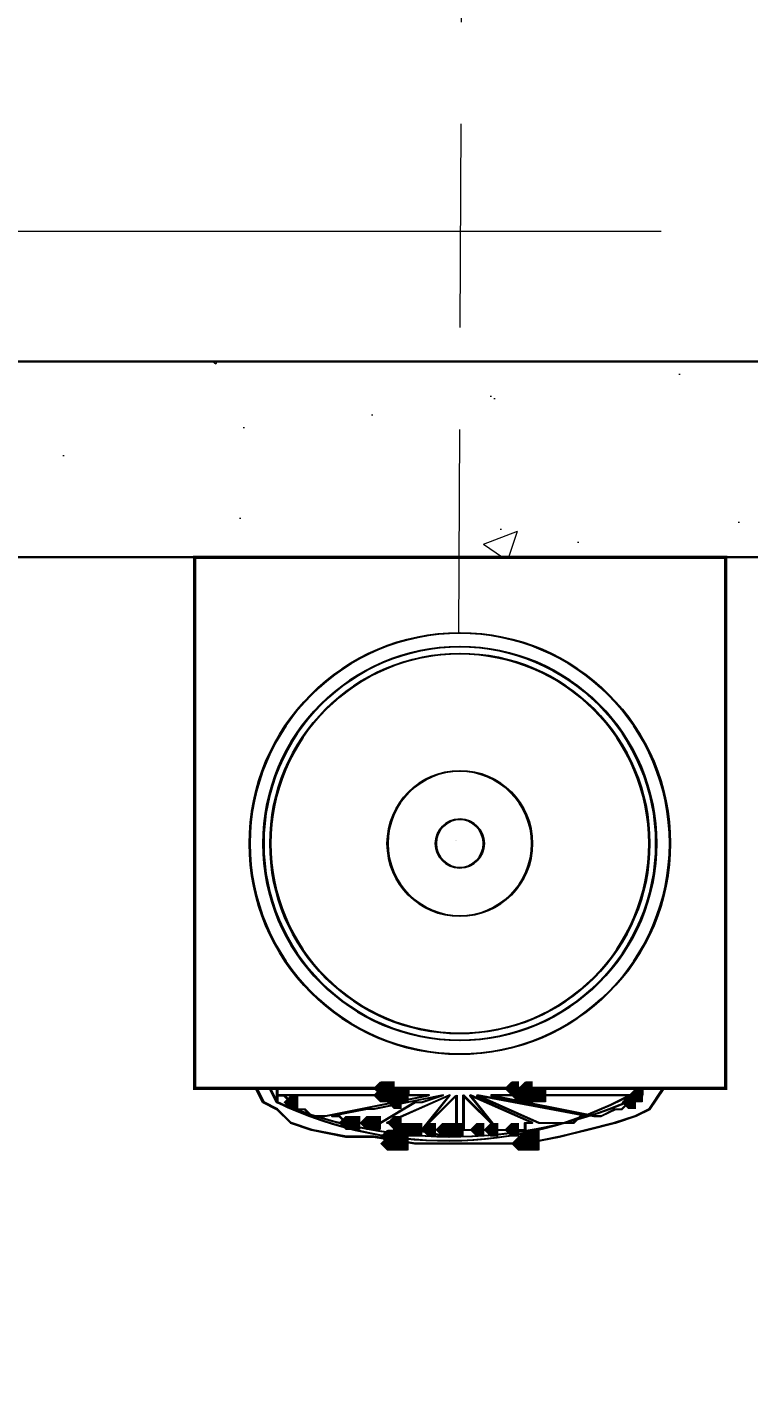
# Model space of a CAD drawing. Header units: millimetres. Extents: x -8689834 to 9420486, y -73560 to 166298.
# Drawn here: x -195507 to -195064, y 117894 to 118726 of the extents above; entities that cross this region are included whole.
import ezdxf
from ezdxf import colors
from ezdxf.entities.mleader import LeaderData, LeaderLine
from ezdxf.math import Vec2, Vec3

# ---------------------------------------------------------------- set-up
doc = ezdxf.new("R2010")
doc.units = ezdxf.units.MM
doc.header["$MEASUREMENT"] = 0
doc.linetypes.add('01_base$0$DASHED2', pattern=[0.375, 0.25, -0.125])
doc.linetypes.add('CENTER', pattern=[2, 1.25, -0.25, 0.25, -0.25])
doc.layers.get('0').update_dxf_attribs({"color": 250, "lineweight": 9})
doc.layers.add('АР_Кровля дорожки', color=245, linetype='Continuous')
doc.layers.add('ТХ_обор_бытовое', color=14, linetype='Continuous')
for name, color, linetype, lineweight in [('АР_Оси', 195, 'Continuous', 9), ('АР_Отметки', 250, 'Continuous', 15), ('АР_Перегородки газоблок', 165, 'Continuous', 30), ('АР_Перегородки газоблок_Штрих', 165, 'Continuous', 5), ('ВК_канализация', 32, 'Continuous', 15)]:
    doc.layers.add(name, color=color, linetype=linetype, lineweight=lineweight)
doc.styles.add('ISOCPEUR', font='isocpeur.ttf', dxfattribs={"width": 0.7})
pattern_1 = [(50, (0, 0), (215.17805, -18.82564), [22.5, -247.5]), (355, (0, 0), (-41.6254, 225.65764), [18, -198]), (100.45144, (17.93, -1.57), (173.55265, 206.832), [19.12206, -210.34263]), (46.1842, (0, 60), (320.1724, -49.65578), [33.75, -371.25]), (96.63564, (26.68, 55.86), (280.3986, 292.2356), [28.6831, -315.51413]), (351.18416, (0, 60), (280.3986, 292.2356), [27, -297]), (21, (30, 45), (179.07212, -120.78567), [22.5, -247.5]), (326, (30, 45), (72.9946, 217.54501), [18, -198]), (71.45144, (44.92, 34.93), (252.06671, 96.75935), [19.12206, -210.34263]), (37.5, (0, 0), (3.647957, 99.868156), [0, -195.6, 0, -201, 0, -198.75]), (7.5, (0, 0), (78.92086, 118.323514), [0, -114.6, 0, -191.1, 0, -75.75]), (327.5, (-66.9, 0), (160.14673, -6.766462), [0, -75, 0, -234, 0, -310.5]), (317.5, (-96.9, 0), (174.95585, 30.031495), [0, -97.5, 0, -155.4, 0, -220.5])]

# ---------------------------------------------------------------- blocks, each defined once
blk = doc.blocks.new('У300')
at = {"layer": 'ТХ_обор_бытовое', "transparency": 33554559}
for points in [[(-230550.51, 67413.03), (-230554.75, 67413.03), (-230554.75, 67408.8), (-230550.51, 67404.57), (-230546.28, 67408.8), (-230546.28, 67413.03)], [(-230550.46, 67413.55), (-230554.69, 67413.55), (-230554.69, 67409.31), (-230550.46, 67405.08), (-230546.23, 67409.31), (-230546.23, 67413.55)], [(-230546.28, 67417.27), (-230550.51, 67417.27), (-230550.51, 67413.03), (-230546.28, 67408.8), (-230542.05, 67413.03), (-230542.05, 67417.27)], [(-230546.23, 67417.78), (-230550.46, 67417.78), (-230550.46, 67413.55), (-230546.23, 67409.31), (-230541.99, 67413.55), (-230541.99, 67417.78)], [(-230575.91, 67353.77), (-230580.15, 67353.77), (-230580.15, 67349.53), (-230575.91, 67345.3), (-230571.68, 67349.53), (-230571.68, 67353.77)], [(-230575.91, 67353.77), (-230580.15, 67353.77), (-230580.15, 67349.53), (-230575.91, 67345.3), (-230571.68, 67349.53), (-230571.68, 67353.77)], [(-230575.91, 67353.77), (-230580.15, 67353.77), (-230580.15, 67349.53), (-230575.91, 67345.3), (-230571.68, 67349.53), (-230571.68, 67353.77)], [(-230575.91, 67353.77), (-230580.15, 67353.77), (-230580.15, 67349.53), (-230575.91, 67345.3), (-230571.68, 67349.53), (-230571.68, 67353.77)], [(-230575.91, 67353.77), (-230580.15, 67353.77), (-230580.15, 67349.53), (-230575.91, 67345.3), (-230571.68, 67349.53), (-230571.68, 67353.77)], [(-230575.91, 67353.77), (-230580.15, 67353.77), (-230580.15, 67349.53), (-230575.91, 67345.3), (-230571.68, 67349.53), (-230571.68, 67353.77)], [(-230575.86, 67354.28), (-230580.09, 67354.28), (-230580.09, 67350.04), (-230575.86, 67345.81), (-230571.63, 67350.04), (-230571.63, 67354.28)], [(-230575.86, 67354.28), (-230580.09, 67354.28), (-230580.09, 67350.04), (-230575.86, 67345.81), (-230571.63, 67350.04), (-230571.63, 67354.28)], [(-230575.86, 67354.28), (-230580.09, 67354.28), (-230580.09, 67350.04), (-230575.86, 67345.81), (-230571.63, 67350.04), (-230571.63, 67354.28)], [(-230575.86, 67354.28), (-230580.09, 67354.28), (-230580.09, 67350.04), (-230575.86, 67345.81), (-230571.63, 67350.04), (-230571.63, 67354.28)], [(-230575.86, 67354.28), (-230580.09, 67354.28), (-230580.09, 67350.04), (-230575.86, 67345.81), (-230571.63, 67350.04), (-230571.63, 67354.28)], [(-230575.86, 67354.28), (-230580.09, 67354.28), (-230580.09, 67350.04), (-230575.86, 67345.81), (-230571.63, 67350.04), (-230571.63, 67354.28)], [(-230571.68, 67353.77), (-230575.91, 67353.77), (-230575.91, 67349.53), (-230571.68, 67345.3), (-230567.45, 67349.53), (-230567.45, 67353.77)], [(-230571.68, 67353.77), (-230575.91, 67353.77), (-230575.91, 67349.53), (-230571.68, 67345.3), (-230567.45, 67349.53), (-230567.45, 67353.77)], [(-230571.68, 67353.77), (-230575.91, 67353.77), (-230575.91, 67349.53), (-230571.68, 67345.3), (-230567.45, 67349.53), (-230567.45, 67353.77)], [(-230571.68, 67353.77), (-230575.91, 67353.77), (-230575.91, 67349.53), (-230571.68, 67345.3), (-230567.45, 67349.53), (-230567.45, 67353.77)], [(-230571.68, 67353.77), (-230575.91, 67353.77), (-230575.91, 67349.53), (-230571.68, 67345.3), (-230567.45, 67349.53), (-230567.45, 67353.77)], [(-230571.63, 67354.28), (-230575.86, 67354.28), (-230575.86, 67350.04), (-230571.63, 67345.81), (-230567.39, 67350.04), (-230567.39, 67354.28)], [(-230571.63, 67354.28), (-230575.86, 67354.28), (-230575.86, 67350.04), (-230571.63, 67345.81), (-230567.39, 67350.04), (-230567.39, 67354.28)], [(-230571.63, 67354.28), (-230575.86, 67354.28), (-230575.86, 67350.04), (-230571.63, 67345.81), (-230567.39, 67350.04), (-230567.39, 67354.28)], [(-230571.63, 67354.28), (-230575.86, 67354.28), (-230575.86, 67350.04), (-230571.63, 67345.81), (-230567.39, 67350.04), (-230567.39, 67354.28)], [(-230571.63, 67354.28), (-230575.86, 67354.28), (-230575.86, 67350.04), (-230571.63, 67345.81), (-230567.39, 67350.04), (-230567.39, 67354.28)], [(-230546.28, 67358), (-230550.51, 67358), (-230550.51, 67353.77), (-230546.28, 67349.53), (-230542.05, 67353.77), (-230542.05, 67358)], [(-230546.28, 67358), (-230550.51, 67358), (-230550.51, 67353.77), (-230546.28, 67349.53), (-230542.05, 67353.77), (-230542.05, 67358)], [(-230546.28, 67353.77), (-230550.51, 67353.77), (-230550.51, 67349.53), (-230546.28, 67345.3), (-230542.05, 67349.53), (-230542.05, 67353.77)], [(-230546.28, 67353.77), (-230550.51, 67353.77), (-230550.51, 67349.53), (-230546.28, 67345.3), (-230542.05, 67349.53), (-230542.05, 67353.77)], [(-230546.28, 67353.77), (-230550.51, 67353.77), (-230550.51, 67349.53), (-230546.28, 67345.3), (-230542.05, 67349.53), (-230542.05, 67353.77)], [(-230546.23, 67358.51), (-230550.46, 67358.51), (-230550.46, 67354.28), (-230546.23, 67350.04), (-230541.99, 67354.28), (-230541.99, 67358.51)], [(-230546.23, 67358.51), (-230550.46, 67358.51), (-230550.46, 67354.28), (-230546.23, 67350.04), (-230541.99, 67354.28), (-230541.99, 67358.51)], [(-230546.23, 67354.28), (-230550.46, 67354.28), (-230550.46, 67350.04), (-230546.23, 67345.81), (-230541.99, 67350.04), (-230541.99, 67354.28)], [(-230546.23, 67354.28), (-230550.46, 67354.28), (-230550.46, 67350.04), (-230546.23, 67345.81), (-230541.99, 67350.04), (-230541.99, 67354.28)], [(-230546.23, 67354.28), (-230550.46, 67354.28), (-230550.46, 67350.04), (-230546.23, 67345.81), (-230541.99, 67350.04), (-230541.99, 67354.28)], [(-230575.91, 67349.53), (-230580.15, 67349.53), (-230580.15, 67345.3), (-230575.91, 67341.07), (-230571.68, 67345.3), (-230571.68, 67349.53)], [(-230575.91, 67349.53), (-230580.15, 67349.53), (-230580.15, 67345.3), (-230575.91, 67341.07), (-230571.68, 67345.3), (-230571.68, 67349.53)], [(-230575.91, 67349.53), (-230580.15, 67349.53), (-230580.15, 67345.3), (-230575.91, 67341.07), (-230571.68, 67345.3), (-230571.68, 67349.53)], [(-230575.91, 67349.53), (-230580.15, 67349.53), (-230580.15, 67345.3), (-230575.91, 67341.07), (-230571.68, 67345.3), (-230571.68, 67349.53)], [(-230575.91, 67349.53), (-230580.15, 67349.53), (-230580.15, 67345.3), (-230575.91, 67341.07), (-230571.68, 67345.3), (-230571.68, 67349.53)], [(-230575.91, 67349.53), (-230580.15, 67349.53), (-230580.15, 67345.3), (-230575.91, 67341.07), (-230571.68, 67345.3), (-230571.68, 67349.53)], [(-230575.91, 67349.53), (-230580.15, 67349.53), (-230580.15, 67345.3), (-230575.91, 67341.07), (-230571.68, 67345.3), (-230571.68, 67349.53)], [(-230575.91, 67349.53), (-230580.15, 67349.53), (-230580.15, 67345.3), (-230575.91, 67341.07), (-230571.68, 67345.3), (-230571.68, 67349.53)], [(-230575.91, 67349.53), (-230580.15, 67349.53), (-230580.15, 67345.3), (-230575.91, 67341.07), (-230571.68, 67345.3), (-230571.68, 67349.53)], [(-230575.91, 67349.53), (-230580.15, 67349.53), (-230580.15, 67345.3), (-230575.91, 67341.07), (-230571.68, 67345.3), (-230571.68, 67349.53)], [(-230575.91, 67349.53), (-230580.15, 67349.53), (-230580.15, 67345.3), (-230575.91, 67341.07), (-230571.68, 67345.3), (-230571.68, 67349.53)], [(-230575.91, 67349.53), (-230580.15, 67349.53), (-230580.15, 67345.3), (-230575.91, 67341.07), (-230571.68, 67345.3), (-230571.68, 67349.53)], [(-230575.91, 67349.53), (-230580.15, 67349.53), (-230580.15, 67345.3), (-230575.91, 67341.07), (-230571.68, 67345.3), (-230571.68, 67349.53)], [(-230575.91, 67345.3), (-230580.15, 67345.3), (-230580.15, 67341.07), (-230575.91, 67336.83), (-230571.68, 67341.07), (-230571.68, 67345.3)], [(-230575.86, 67350.04), (-230580.09, 67350.04), (-230580.09, 67345.81), (-230575.86, 67341.58), (-230571.63, 67345.81), (-230571.63, 67350.04)], [(-230575.86, 67350.04), (-230580.09, 67350.04), (-230580.09, 67345.81), (-230575.86, 67341.58), (-230571.63, 67345.81), (-230571.63, 67350.04)], [(-230575.86, 67350.04), (-230580.09, 67350.04), (-230580.09, 67345.81), (-230575.86, 67341.58), (-230571.63, 67345.81), (-230571.63, 67350.04)], [(-230575.86, 67350.04), (-230580.09, 67350.04), (-230580.09, 67345.81), (-230575.86, 67341.58), (-230571.63, 67345.81), (-230571.63, 67350.04)], [(-230575.86, 67350.04), (-230580.09, 67350.04), (-230580.09, 67345.81), (-230575.86, 67341.58), (-230571.63, 67345.81), (-230571.63, 67350.04)], [(-230575.86, 67350.04), (-230580.09, 67350.04), (-230580.09, 67345.81), (-230575.86, 67341.58), (-230571.63, 67345.81), (-230571.63, 67350.04)], [(-230575.86, 67350.04), (-230580.09, 67350.04), (-230580.09, 67345.81), (-230575.86, 67341.58), (-230571.63, 67345.81), (-230571.63, 67350.04)], [(-230575.86, 67350.04), (-230580.09, 67350.04), (-230580.09, 67345.81), (-230575.86, 67341.58), (-230571.63, 67345.81), (-230571.63, 67350.04)], [(-230575.86, 67350.04), (-230580.09, 67350.04), (-230580.09, 67345.81), (-230575.86, 67341.58), (-230571.63, 67345.81), (-230571.63, 67350.04)], [(-230575.86, 67350.04), (-230580.09, 67350.04), (-230580.09, 67345.81), (-230575.86, 67341.58), (-230571.63, 67345.81), (-230571.63, 67350.04)], [(-230575.86, 67350.04), (-230580.09, 67350.04), (-230580.09, 67345.81), (-230575.86, 67341.58), (-230571.63, 67345.81), (-230571.63, 67350.04)], [(-230575.86, 67350.04), (-230580.09, 67350.04), (-230580.09, 67345.81), (-230575.86, 67341.58), (-230571.63, 67345.81), (-230571.63, 67350.04)], [(-230575.86, 67350.04), (-230580.09, 67350.04), (-230580.09, 67345.81), (-230575.86, 67341.58), (-230571.63, 67345.81), (-230571.63, 67350.04)], [(-230575.86, 67345.81), (-230580.09, 67345.81), (-230580.09, 67341.58), (-230575.86, 67337.34), (-230571.63, 67341.58), (-230571.63, 67345.81)], [(-230571.68, 67349.53), (-230575.91, 67349.53), (-230575.91, 67345.3), (-230571.68, 67341.07), (-230567.45, 67345.3), (-230567.45, 67349.53)], [(-230571.68, 67349.53), (-230575.91, 67349.53), (-230575.91, 67345.3), (-230571.68, 67341.07), (-230567.45, 67345.3), (-230567.45, 67349.53)], [(-230571.68, 67349.53), (-230575.91, 67349.53), (-230575.91, 67345.3), (-230571.68, 67341.07), (-230567.45, 67345.3), (-230567.45, 67349.53)], [(-230571.68, 67349.53), (-230575.91, 67349.53), (-230575.91, 67345.3), (-230571.68, 67341.07), (-230567.45, 67345.3), (-230567.45, 67349.53)], [(-230571.68, 67349.53), (-230575.91, 67349.53), (-230575.91, 67345.3), (-230571.68, 67341.07), (-230567.45, 67345.3), (-230567.45, 67349.53)], [(-230571.68, 67349.53), (-230575.91, 67349.53), (-230575.91, 67345.3), (-230571.68, 67341.07), (-230567.45, 67345.3), (-230567.45, 67349.53)], [(-230571.68, 67349.53), (-230575.91, 67349.53), (-230575.91, 67345.3), (-230571.68, 67341.07), (-230567.45, 67345.3), (-230567.45, 67349.53)], [(-230571.68, 67349.53), (-230575.91, 67349.53), (-230575.91, 67345.3), (-230571.68, 67341.07), (-230567.45, 67345.3), (-230567.45, 67349.53)], [(-230571.63, 67350.04), (-230575.86, 67350.04), (-230575.86, 67345.81), (-230571.63, 67341.58), (-230567.39, 67345.81), (-230567.39, 67350.04)], [(-230571.63, 67350.04), (-230575.86, 67350.04), (-230575.86, 67345.81), (-230571.63, 67341.58), (-230567.39, 67345.81), (-230567.39, 67350.04)], [(-230571.63, 67350.04), (-230575.86, 67350.04), (-230575.86, 67345.81), (-230571.63, 67341.58), (-230567.39, 67345.81), (-230567.39, 67350.04)], [(-230571.63, 67350.04), (-230575.86, 67350.04), (-230575.86, 67345.81), (-230571.63, 67341.58), (-230567.39, 67345.81), (-230567.39, 67350.04)], [(-230571.63, 67350.04), (-230575.86, 67350.04), (-230575.86, 67345.81), (-230571.63, 67341.58), (-230567.39, 67345.81), (-230567.39, 67350.04)], [(-230571.63, 67350.04), (-230575.86, 67350.04), (-230575.86, 67345.81), (-230571.63, 67341.58), (-230567.39, 67345.81), (-230567.39, 67350.04)], [(-230571.63, 67350.04), (-230575.86, 67350.04), (-230575.86, 67345.81), (-230571.63, 67341.58), (-230567.39, 67345.81), (-230567.39, 67350.04)], [(-230571.63, 67350.04), (-230575.86, 67350.04), (-230575.86, 67345.81), (-230571.63, 67341.58), (-230567.39, 67345.81), (-230567.39, 67350.04)], [(-230546.28, 67349.53), (-230550.51, 67349.53), (-230550.51, 67345.3), (-230546.28, 67341.07), (-230542.05, 67345.3), (-230542.05, 67349.53)], [(-230546.28, 67345.3), (-230550.51, 67345.3), (-230550.51, 67341.07), (-230546.28, 67336.83), (-230542.05, 67341.07), (-230542.05, 67345.3)], [(-230546.28, 67345.3), (-230550.51, 67345.3), (-230550.51, 67341.07), (-230546.28, 67336.83), (-230542.05, 67341.07), (-230542.05, 67345.3)], [(-230546.28, 67345.3), (-230550.51, 67345.3), (-230550.51, 67341.07), (-230546.28, 67336.83), (-230542.05, 67341.07), (-230542.05, 67345.3)], [(-230546.28, 67345.3), (-230550.51, 67345.3), (-230550.51, 67341.07), (-230546.28, 67336.83), (-230542.05, 67341.07), (-230542.05, 67345.3)], [(-230546.23, 67350.04), (-230550.46, 67350.04), (-230550.46, 67345.81), (-230546.23, 67341.58), (-230541.99, 67345.81), (-230541.99, 67350.04)], [(-230546.23, 67345.81), (-230550.46, 67345.81), (-230550.46, 67341.58), (-230546.23, 67337.34), (-230541.99, 67341.58), (-230541.99, 67345.81)], [(-230546.23, 67345.81), (-230550.46, 67345.81), (-230550.46, 67341.58), (-230546.23, 67337.34), (-230541.99, 67341.58), (-230541.99, 67345.81)], [(-230546.23, 67345.81), (-230550.46, 67345.81), (-230550.46, 67341.58), (-230546.23, 67337.34), (-230541.99, 67341.58), (-230541.99, 67345.81)], [(-230546.23, 67345.81), (-230550.46, 67345.81), (-230550.46, 67341.58), (-230546.23, 67337.34), (-230541.99, 67341.58), (-230541.99, 67345.81)], [(-230542.05, 67349.53), (-230546.28, 67349.53), (-230546.28, 67345.3), (-230542.05, 67341.07), (-230537.81, 67345.3), (-230537.81, 67349.53)], [(-230541.99, 67350.04), (-230546.23, 67350.04), (-230546.23, 67345.81), (-230541.99, 67341.58), (-230537.76, 67345.81), (-230537.76, 67350.04)], [(-230567.45, 67341.07), (-230571.68, 67341.07), (-230571.68, 67336.83), (-230567.45, 67332.6), (-230563.21, 67336.83), (-230563.21, 67341.07)], [(-230567.39, 67341.58), (-230571.63, 67341.58), (-230571.63, 67337.34), (-230567.39, 67333.11), (-230563.16, 67337.34), (-230563.16, 67341.58)], [(-230542.05, 67341.07), (-230546.28, 67341.07), (-230546.28, 67336.83), (-230542.05, 67332.6), (-230537.81, 67336.83), (-230537.81, 67341.07)], [(-230542.05, 67341.07), (-230546.28, 67341.07), (-230546.28, 67336.83), (-230542.05, 67332.6), (-230537.81, 67336.83), (-230537.81, 67341.07)], [(-230541.99, 67341.58), (-230546.23, 67341.58), (-230546.23, 67337.34), (-230541.99, 67333.11), (-230537.76, 67337.34), (-230537.76, 67341.58)], [(-230541.99, 67341.58), (-230546.23, 67341.58), (-230546.23, 67337.34), (-230541.99, 67333.11), (-230537.76, 67337.34), (-230537.76, 67341.58)], [(-230567.45, 67328.37), (-230571.68, 67328.37), (-230571.68, 67324.13), (-230567.45, 67319.9), (-230563.21, 67324.13), (-230563.21, 67328.37)], [(-230567.39, 67328.88), (-230571.63, 67328.88), (-230571.63, 67324.64), (-230567.39, 67320.41), (-230563.16, 67324.64), (-230563.16, 67328.88)], [(-230567.45, 67319.9), (-230571.68, 67319.9), (-230571.68, 67315.67), (-230567.45, 67311.43), (-230563.21, 67315.67), (-230563.21, 67319.9)], [(-230567.39, 67320.41), (-230571.63, 67320.41), (-230571.63, 67316.18), (-230567.39, 67311.94), (-230563.16, 67316.18), (-230563.16, 67320.41)], [(-230567.45, 67307.2), (-230571.68, 67307.2), (-230571.68, 67302.97), (-230567.45, 67298.73), (-230563.21, 67302.97), (-230563.21, 67307.2)], [(-230567.45, 67302.97), (-230571.68, 67302.97), (-230571.68, 67298.73), (-230567.45, 67294.5), (-230563.21, 67298.73), (-230563.21, 67302.97)], [(-230567.45, 67302.97), (-230571.68, 67302.97), (-230571.68, 67298.73), (-230567.45, 67294.5), (-230563.21, 67298.73), (-230563.21, 67302.97)], [(-230567.39, 67307.71), (-230571.63, 67307.71), (-230571.63, 67303.48), (-230567.39, 67299.24), (-230563.16, 67303.48), (-230563.16, 67307.71)], [(-230567.39, 67303.48), (-230571.63, 67303.48), (-230571.63, 67299.24), (-230567.39, 67295.01), (-230563.16, 67299.24), (-230563.16, 67303.48)], [(-230567.39, 67303.48), (-230571.63, 67303.48), (-230571.63, 67299.24), (-230567.39, 67295.01), (-230563.16, 67299.24), (-230563.16, 67303.48)], [(-230567.45, 67298.73), (-230571.68, 67298.73), (-230571.68, 67294.5), (-230567.45, 67290.27), (-230563.21, 67294.5), (-230563.21, 67298.73)], [(-230567.45, 67298.73), (-230571.68, 67298.73), (-230571.68, 67294.5), (-230567.45, 67290.27), (-230563.21, 67294.5), (-230563.21, 67298.73)], [(-230567.45, 67298.73), (-230571.68, 67298.73), (-230571.68, 67294.5), (-230567.45, 67290.27), (-230563.21, 67294.5), (-230563.21, 67298.73)], [(-230567.45, 67298.73), (-230571.68, 67298.73), (-230571.68, 67294.5), (-230567.45, 67290.27), (-230563.21, 67294.5), (-230563.21, 67298.73)], [(-230567.39, 67299.24), (-230571.63, 67299.24), (-230571.63, 67295.01), (-230567.39, 67290.78), (-230563.16, 67295.01), (-230563.16, 67299.24)], [(-230567.39, 67299.24), (-230571.63, 67299.24), (-230571.63, 67295.01), (-230567.39, 67290.78), (-230563.16, 67295.01), (-230563.16, 67299.24)], [(-230567.39, 67299.24), (-230571.63, 67299.24), (-230571.63, 67295.01), (-230567.39, 67290.78), (-230563.16, 67295.01), (-230563.16, 67299.24)], [(-230567.39, 67299.24), (-230571.63, 67299.24), (-230571.63, 67295.01), (-230567.39, 67290.78), (-230563.16, 67295.01), (-230563.16, 67299.24)], [(-230567.45, 67290.27), (-230571.68, 67290.27), (-230571.68, 67286.03), (-230567.45, 67281.8), (-230563.21, 67286.03), (-230563.21, 67290.27)], [(-230567.39, 67290.78), (-230571.63, 67290.78), (-230571.63, 67286.54), (-230567.39, 67282.31), (-230563.16, 67286.54), (-230563.16, 67290.78)], [(-230567.45, 67281.8), (-230571.68, 67281.8), (-230571.68, 67277.57), (-230567.45, 67273.33), (-230563.21, 67277.57), (-230563.21, 67281.8)], [(-230567.45, 67281.8), (-230571.68, 67281.8), (-230571.68, 67277.57), (-230567.45, 67273.33), (-230563.21, 67277.57), (-230563.21, 67281.8)], [(-230567.45, 67277.57), (-230571.68, 67277.57), (-230571.68, 67273.33), (-230567.45, 67269.1), (-230563.21, 67273.33), (-230563.21, 67277.57)], [(-230567.39, 67282.31), (-230571.63, 67282.31), (-230571.63, 67278.08), (-230567.39, 67273.84), (-230563.16, 67278.08), (-230563.16, 67282.31)], [(-230567.39, 67282.31), (-230571.63, 67282.31), (-230571.63, 67278.08), (-230567.39, 67273.84), (-230563.16, 67278.08), (-230563.16, 67282.31)], [(-230567.39, 67278.08), (-230571.63, 67278.08), (-230571.63, 67273.84), (-230567.39, 67269.61), (-230563.16, 67273.84), (-230563.16, 67278.08)], [(-230575.91, 67273.33), (-230580.15, 67273.33), (-230580.15, 67269.1), (-230575.91, 67264.87), (-230571.68, 67269.1), (-230571.68, 67273.33)], [(-230575.91, 67273.33), (-230580.15, 67273.33), (-230580.15, 67269.1), (-230575.91, 67264.87), (-230571.68, 67269.1), (-230571.68, 67273.33)], [(-230575.91, 67269.1), (-230580.15, 67269.1), (-230580.15, 67264.87), (-230575.91, 67260.63), (-230571.68, 67264.87), (-230571.68, 67269.1)], [(-230575.91, 67269.1), (-230580.15, 67269.1), (-230580.15, 67264.87), (-230575.91, 67260.63), (-230571.68, 67264.87), (-230571.68, 67269.1)], [(-230575.91, 67269.1), (-230580.15, 67269.1), (-230580.15, 67264.87), (-230575.91, 67260.63), (-230571.68, 67264.87), (-230571.68, 67269.1)], [(-230575.91, 67269.1), (-230580.15, 67269.1), (-230580.15, 67264.87), (-230575.91, 67260.63), (-230571.68, 67264.87), (-230571.68, 67269.1)], [(-230575.91, 67269.1), (-230580.15, 67269.1), (-230580.15, 67264.87), (-230575.91, 67260.63), (-230571.68, 67264.87), (-230571.68, 67269.1)], [(-230575.91, 67269.1), (-230580.15, 67269.1), (-230580.15, 67264.87), (-230575.91, 67260.63), (-230571.68, 67264.87), (-230571.68, 67269.1)], [(-230575.91, 67269.1), (-230580.15, 67269.1), (-230580.15, 67264.87), (-230575.91, 67260.63), (-230571.68, 67264.87), (-230571.68, 67269.1)], [(-230575.91, 67269.1), (-230580.15, 67269.1), (-230580.15, 67264.87), (-230575.91, 67260.63), (-230571.68, 67264.87), (-230571.68, 67269.1)], [(-230575.91, 67269.1), (-230580.15, 67269.1), (-230580.15, 67264.87), (-230575.91, 67260.63), (-230571.68, 67264.87), (-230571.68, 67269.1)], [(-230575.86, 67273.84), (-230580.09, 67273.84), (-230580.09, 67269.61), (-230575.86, 67265.38), (-230571.63, 67269.61), (-230571.63, 67273.84)], [(-230575.86, 67273.84), (-230580.09, 67273.84), (-230580.09, 67269.61), (-230575.86, 67265.38), (-230571.63, 67269.61), (-230571.63, 67273.84)], [(-230575.86, 67269.61), (-230580.09, 67269.61), (-230580.09, 67265.38), (-230575.86, 67261.14), (-230571.63, 67265.38), (-230571.63, 67269.61)], [(-230575.86, 67269.61), (-230580.09, 67269.61), (-230580.09, 67265.38), (-230575.86, 67261.14), (-230571.63, 67265.38), (-230571.63, 67269.61)], [(-230575.86, 67269.61), (-230580.09, 67269.61), (-230580.09, 67265.38), (-230575.86, 67261.14), (-230571.63, 67265.38), (-230571.63, 67269.61)], [(-230575.86, 67269.61), (-230580.09, 67269.61), (-230580.09, 67265.38), (-230575.86, 67261.14), (-230571.63, 67265.38), (-230571.63, 67269.61)], [(-230575.86, 67269.61), (-230580.09, 67269.61), (-230580.09, 67265.38), (-230575.86, 67261.14), (-230571.63, 67265.38), (-230571.63, 67269.61)], [(-230575.86, 67269.61), (-230580.09, 67269.61), (-230580.09, 67265.38), (-230575.86, 67261.14), (-230571.63, 67265.38), (-230571.63, 67269.61)], [(-230575.86, 67269.61), (-230580.09, 67269.61), (-230580.09, 67265.38), (-230575.86, 67261.14), (-230571.63, 67265.38), (-230571.63, 67269.61)], [(-230575.86, 67269.61), (-230580.09, 67269.61), (-230580.09, 67265.38), (-230575.86, 67261.14), (-230571.63, 67265.38), (-230571.63, 67269.61)], [(-230575.86, 67269.61), (-230580.09, 67269.61), (-230580.09, 67265.38), (-230575.86, 67261.14), (-230571.63, 67265.38), (-230571.63, 67269.61)], [(-230571.68, 67269.1), (-230575.91, 67269.1), (-230575.91, 67264.87), (-230571.68, 67260.63), (-230567.45, 67264.87), (-230567.45, 67269.1)], [(-230571.68, 67269.1), (-230575.91, 67269.1), (-230575.91, 67264.87), (-230571.68, 67260.63), (-230567.45, 67264.87), (-230567.45, 67269.1)], [(-230571.68, 67269.1), (-230575.91, 67269.1), (-230575.91, 67264.87), (-230571.68, 67260.63), (-230567.45, 67264.87), (-230567.45, 67269.1)], [(-230571.68, 67269.1), (-230575.91, 67269.1), (-230575.91, 67264.87), (-230571.68, 67260.63), (-230567.45, 67264.87), (-230567.45, 67269.1)], [(-230571.68, 67269.1), (-230575.91, 67269.1), (-230575.91, 67264.87), (-230571.68, 67260.63), (-230567.45, 67264.87), (-230567.45, 67269.1)], [(-230571.68, 67269.1), (-230575.91, 67269.1), (-230575.91, 67264.87), (-230571.68, 67260.63), (-230567.45, 67264.87), (-230567.45, 67269.1)], [(-230571.68, 67269.1), (-230575.91, 67269.1), (-230575.91, 67264.87), (-230571.68, 67260.63), (-230567.45, 67264.87), (-230567.45, 67269.1)], [(-230571.68, 67269.1), (-230575.91, 67269.1), (-230575.91, 67264.87), (-230571.68, 67260.63), (-230567.45, 67264.87), (-230567.45, 67269.1)], [(-230571.68, 67269.1), (-230575.91, 67269.1), (-230575.91, 67264.87), (-230571.68, 67260.63), (-230567.45, 67264.87), (-230567.45, 67269.1)], [(-230571.63, 67269.61), (-230575.86, 67269.61), (-230575.86, 67265.38), (-230571.63, 67261.14), (-230567.39, 67265.38), (-230567.39, 67269.61)], [(-230571.63, 67269.61), (-230575.86, 67269.61), (-230575.86, 67265.38), (-230571.63, 67261.14), (-230567.39, 67265.38), (-230567.39, 67269.61)], [(-230571.63, 67269.61), (-230575.86, 67269.61), (-230575.86, 67265.38), (-230571.63, 67261.14), (-230567.39, 67265.38), (-230567.39, 67269.61)], [(-230571.63, 67269.61), (-230575.86, 67269.61), (-230575.86, 67265.38), (-230571.63, 67261.14), (-230567.39, 67265.38), (-230567.39, 67269.61)], [(-230571.63, 67269.61), (-230575.86, 67269.61), (-230575.86, 67265.38), (-230571.63, 67261.14), (-230567.39, 67265.38), (-230567.39, 67269.61)], [(-230571.63, 67269.61), (-230575.86, 67269.61), (-230575.86, 67265.38), (-230571.63, 67261.14), (-230567.39, 67265.38), (-230567.39, 67269.61)], [(-230571.63, 67269.61), (-230575.86, 67269.61), (-230575.86, 67265.38), (-230571.63, 67261.14), (-230567.39, 67265.38), (-230567.39, 67269.61)], [(-230571.63, 67269.61), (-230575.86, 67269.61), (-230575.86, 67265.38), (-230571.63, 67261.14), (-230567.39, 67265.38), (-230567.39, 67269.61)], [(-230571.63, 67269.61), (-230575.86, 67269.61), (-230575.86, 67265.38), (-230571.63, 67261.14), (-230567.39, 67265.38), (-230567.39, 67269.61)], [(-230567.45, 67273.33), (-230571.68, 67273.33), (-230571.68, 67269.1), (-230567.45, 67264.87), (-230563.21, 67269.1), (-230563.21, 67273.33)], [(-230567.39, 67273.84), (-230571.63, 67273.84), (-230571.63, 67269.61), (-230567.39, 67265.38), (-230563.16, 67269.61), (-230563.16, 67273.84)], [(-230563.21, 67269.1), (-230567.45, 67269.1), (-230567.45, 67264.87), (-230563.21, 67260.63), (-230558.98, 67264.87), (-230558.98, 67269.1)], [(-230563.16, 67269.61), (-230567.39, 67269.61), (-230567.39, 67265.38), (-230563.16, 67261.14), (-230558.93, 67265.38), (-230558.93, 67269.61)], [(-230550.51, 67269.1), (-230554.75, 67269.1), (-230554.75, 67264.87), (-230550.51, 67260.63), (-230546.28, 67264.87), (-230546.28, 67269.1)], [(-230550.51, 67269.1), (-230554.75, 67269.1), (-230554.75, 67264.87), (-230550.51, 67260.63), (-230546.28, 67264.87), (-230546.28, 67269.1)], [(-230550.46, 67269.61), (-230554.69, 67269.61), (-230554.69, 67265.38), (-230550.46, 67261.14), (-230546.23, 67265.38), (-230546.23, 67269.61)], [(-230550.46, 67269.61), (-230554.69, 67269.61), (-230554.69, 67265.38), (-230550.46, 67261.14), (-230546.23, 67265.38), (-230546.23, 67269.61)], [(-230546.28, 67273.33), (-230550.51, 67273.33), (-230550.51, 67269.1), (-230546.28, 67264.87), (-230542.05, 67269.1), (-230542.05, 67273.33)], [(-230546.28, 67273.33), (-230550.51, 67273.33), (-230550.51, 67269.1), (-230546.28, 67264.87), (-230542.05, 67269.1), (-230542.05, 67273.33)], [(-230546.28, 67273.33), (-230550.51, 67273.33), (-230550.51, 67269.1), (-230546.28, 67264.87), (-230542.05, 67269.1), (-230542.05, 67273.33)], [(-230546.28, 67273.33), (-230550.51, 67273.33), (-230550.51, 67269.1), (-230546.28, 67264.87), (-230542.05, 67269.1), (-230542.05, 67273.33)], [(-230546.28, 67269.1), (-230550.51, 67269.1), (-230550.51, 67264.87), (-230546.28, 67260.63), (-230542.05, 67264.87), (-230542.05, 67269.1)], [(-230546.28, 67269.1), (-230550.51, 67269.1), (-230550.51, 67264.87), (-230546.28, 67260.63), (-230542.05, 67264.87), (-230542.05, 67269.1)], [(-230546.23, 67273.84), (-230550.46, 67273.84), (-230550.46, 67269.61), (-230546.23, 67265.38), (-230541.99, 67269.61), (-230541.99, 67273.84)], [(-230546.23, 67273.84), (-230550.46, 67273.84), (-230550.46, 67269.61), (-230546.23, 67265.38), (-230541.99, 67269.61), (-230541.99, 67273.84)], [(-230546.23, 67273.84), (-230550.46, 67273.84), (-230550.46, 67269.61), (-230546.23, 67265.38), (-230541.99, 67269.61), (-230541.99, 67273.84)], [(-230546.23, 67273.84), (-230550.46, 67273.84), (-230550.46, 67269.61), (-230546.23, 67265.38), (-230541.99, 67269.61), (-230541.99, 67273.84)], [(-230546.23, 67269.61), (-230550.46, 67269.61), (-230550.46, 67265.38), (-230546.23, 67261.14), (-230541.99, 67265.38), (-230541.99, 67269.61)], [(-230546.23, 67269.61), (-230550.46, 67269.61), (-230550.46, 67265.38), (-230546.23, 67261.14), (-230541.99, 67265.38), (-230541.99, 67269.61)], [(-230575.91, 67264.87), (-230580.15, 67264.87), (-230580.15, 67260.63), (-230575.91, 67256.4), (-230571.68, 67260.63), (-230571.68, 67264.87)], [(-230575.91, 67264.87), (-230580.15, 67264.87), (-230580.15, 67260.63), (-230575.91, 67256.4), (-230571.68, 67260.63), (-230571.68, 67264.87)], [(-230575.91, 67264.87), (-230580.15, 67264.87), (-230580.15, 67260.63), (-230575.91, 67256.4), (-230571.68, 67260.63), (-230571.68, 67264.87)], [(-230575.91, 67264.87), (-230580.15, 67264.87), (-230580.15, 67260.63), (-230575.91, 67256.4), (-230571.68, 67260.63), (-230571.68, 67264.87)], [(-230575.91, 67264.87), (-230580.15, 67264.87), (-230580.15, 67260.63), (-230575.91, 67256.4), (-230571.68, 67260.63), (-230571.68, 67264.87)], [(-230575.86, 67265.38), (-230580.09, 67265.38), (-230580.09, 67261.14), (-230575.86, 67256.91), (-230571.63, 67261.14), (-230571.63, 67265.38)], [(-230575.86, 67265.38), (-230580.09, 67265.38), (-230580.09, 67261.14), (-230575.86, 67256.91), (-230571.63, 67261.14), (-230571.63, 67265.38)], [(-230575.86, 67265.38), (-230580.09, 67265.38), (-230580.09, 67261.14), (-230575.86, 67256.91), (-230571.63, 67261.14), (-230571.63, 67265.38)], [(-230575.86, 67265.38), (-230580.09, 67265.38), (-230580.09, 67261.14), (-230575.86, 67256.91), (-230571.63, 67261.14), (-230571.63, 67265.38)], [(-230575.86, 67265.38), (-230580.09, 67265.38), (-230580.09, 67261.14), (-230575.86, 67256.91), (-230571.63, 67261.14), (-230571.63, 67265.38)], [(-230571.68, 67264.87), (-230575.91, 67264.87), (-230575.91, 67260.63), (-230571.68, 67256.4), (-230567.45, 67260.63), (-230567.45, 67264.87)], [(-230571.68, 67264.87), (-230575.91, 67264.87), (-230575.91, 67260.63), (-230571.68, 67256.4), (-230567.45, 67260.63), (-230567.45, 67264.87)], [(-230571.68, 67264.87), (-230575.91, 67264.87), (-230575.91, 67260.63), (-230571.68, 67256.4), (-230567.45, 67260.63), (-230567.45, 67264.87)], [(-230571.63, 67265.38), (-230575.86, 67265.38), (-230575.86, 67261.14), (-230571.63, 67256.91), (-230567.39, 67261.14), (-230567.39, 67265.38)], [(-230571.63, 67265.38), (-230575.86, 67265.38), (-230575.86, 67261.14), (-230571.63, 67256.91), (-230567.39, 67261.14), (-230567.39, 67265.38)], [(-230571.63, 67265.38), (-230575.86, 67265.38), (-230575.86, 67261.14), (-230571.63, 67256.91), (-230567.39, 67261.14), (-230567.39, 67265.38)], [(-230546.28, 67264.87), (-230550.51, 67264.87), (-230550.51, 67260.63), (-230546.28, 67256.4), (-230542.05, 67260.63), (-230542.05, 67264.87)], [(-230546.28, 67264.87), (-230550.51, 67264.87), (-230550.51, 67260.63), (-230546.28, 67256.4), (-230542.05, 67260.63), (-230542.05, 67264.87)], [(-230546.28, 67260.63), (-230550.51, 67260.63), (-230550.51, 67256.4), (-230546.28, 67252.17), (-230542.05, 67256.4), (-230542.05, 67260.63)], [(-230546.28, 67260.63), (-230550.51, 67260.63), (-230550.51, 67256.4), (-230546.28, 67252.17), (-230542.05, 67256.4), (-230542.05, 67260.63)], [(-230546.23, 67265.38), (-230550.46, 67265.38), (-230550.46, 67261.14), (-230546.23, 67256.91), (-230541.99, 67261.14), (-230541.99, 67265.38)], [(-230546.23, 67265.38), (-230550.46, 67265.38), (-230550.46, 67261.14), (-230546.23, 67256.91), (-230541.99, 67261.14), (-230541.99, 67265.38)], [(-230546.23, 67261.14), (-230550.46, 67261.14), (-230550.46, 67256.91), (-230546.23, 67252.68), (-230541.99, 67256.91), (-230541.99, 67261.14)], [(-230546.23, 67261.14), (-230550.46, 67261.14), (-230550.46, 67256.91), (-230546.23, 67252.68), (-230541.99, 67256.91), (-230541.99, 67261.14)], [(-230542.05, 67264.87), (-230546.28, 67264.87), (-230546.28, 67260.63), (-230542.05, 67256.4), (-230537.81, 67260.63), (-230537.81, 67264.87)], [(-230542.05, 67260.63), (-230546.28, 67260.63), (-230546.28, 67256.4), (-230542.05, 67252.17), (-230537.81, 67256.4), (-230537.81, 67260.63)], [(-230542.05, 67260.63), (-230546.28, 67260.63), (-230546.28, 67256.4), (-230542.05, 67252.17), (-230537.81, 67256.4), (-230537.81, 67260.63)], [(-230541.99, 67265.38), (-230546.23, 67265.38), (-230546.23, 67261.14), (-230541.99, 67256.91), (-230537.76, 67261.14), (-230537.76, 67265.38)], [(-230541.99, 67261.14), (-230546.23, 67261.14), (-230546.23, 67256.91), (-230541.99, 67252.68), (-230537.76, 67256.91), (-230537.76, 67261.14)], [(-230541.99, 67261.14), (-230546.23, 67261.14), (-230546.23, 67256.91), (-230541.99, 67252.68), (-230537.76, 67256.91), (-230537.76, 67261.14)], [(-230563.21, 67256.4), (-230567.45, 67256.4), (-230567.45, 67252.17), (-230563.21, 67247.93), (-230558.98, 67252.17), (-230558.98, 67256.4)], [(-230563.21, 67252.17), (-230567.45, 67252.17), (-230567.45, 67247.93), (-230563.21, 67243.7), (-230558.98, 67247.93), (-230558.98, 67252.17)], [(-230563.16, 67256.91), (-230567.39, 67256.91), (-230567.39, 67252.68), (-230563.16, 67248.44), (-230558.93, 67252.68), (-230558.93, 67256.91)], [(-230563.16, 67252.68), (-230567.39, 67252.68), (-230567.39, 67248.44), (-230563.16, 67244.21), (-230558.93, 67248.44), (-230558.93, 67252.68)], [(-230563.21, 67243.7), (-230567.45, 67243.7), (-230567.45, 67239.47), (-230563.21, 67235.23), (-230558.98, 67239.47), (-230558.98, 67243.7)], [(-230563.16, 67244.21), (-230567.39, 67244.21), (-230567.39, 67239.98), (-230563.16, 67235.74), (-230558.93, 67239.98), (-230558.93, 67244.21)], [(-230563.21, 67239.47), (-230567.45, 67239.47), (-230567.45, 67235.23), (-230563.21, 67231), (-230558.98, 67235.23), (-230558.98, 67239.47)], [(-230563.16, 67239.98), (-230567.39, 67239.98), (-230567.39, 67235.74), (-230563.16, 67231.51), (-230558.93, 67235.74), (-230558.93, 67239.98)], [(-230550.51, 67205.6), (-230554.75, 67205.6), (-230554.75, 67201.37), (-230550.51, 67197.13), (-230546.28, 67201.37), (-230546.28, 67205.6)], [(-230550.46, 67206.11), (-230554.69, 67206.11), (-230554.69, 67201.88), (-230550.46, 67197.64), (-230546.23, 67201.88), (-230546.23, 67206.11)]]:
    blk.add_hatch(color=256, dxfattribs=at).paths.add_polyline_path(points)
at = {"layer": 'ТХ_обор_бытовое', "const_width": 2}
blk.add_lwpolyline([(-230216.03, 67468.58), (-230216.03, 67142.61), (-230541.99, 67142.61), (-230541.99, 67468.58)], close=True, dxfattribs=at)
at = {"layer": 'ТХ_обор_бытовое', "elevation": -0.56}
for points in [[(-230550.51, 67184.43), (-230554.75, 67192.9), (-230563.21, 67201.37), (-230567.45, 67214.07), (-230571.68, 67235.23), (-230571.68, 67252.17), (-230575.91, 67277.57), (-230575.91, 67298.73), (-230575.91, 67324.13), (-230575.91, 67345.3), (-230571.68, 67366.47), (-230567.45, 67383.4), (-230563.21, 67400.33), (-230558.98, 67413.03), (-230554.75, 67421.5), (-230542.05, 67429.97), (-230554.75, 67421.5), (-230558.98, 67413.03), (-230563.21, 67400.33), (-230567.45, 67383.4), (-230571.68, 67366.47), (-230575.91, 67345.3), (-230575.91, 67324.13), (-230575.91, 67298.73), (-230575.91, 67277.57), (-230571.68, 67252.17), (-230571.68, 67235.23), (-230567.45, 67214.07), (-230563.21, 67201.37), (-230554.75, 67192.9), (-230550.51, 67184.43), (-230542.05, 67180.2), (-230550.51, 67184.43), (-230554.75, 67192.9), (-230563.21, 67201.37), (-230567.45, 67214.07), (-230571.68, 67235.23), (-230571.68, 67252.17), (-230575.91, 67277.57), (-230575.91, 67298.73), (-230575.91, 67324.13), (-230575.91, 67345.3), (-230571.68, 67366.47), (-230567.45, 67383.4), (-230563.21, 67400.33), (-230558.98, 67413.03), (-230554.75, 67421.5), (-230542.05, 67429.97)], [(-230571.68, 67366.47), (-230575.91, 67345.3), (-230575.91, 67324.13), (-230575.91, 67298.73), (-230575.91, 67277.57)], [(-230542.05, 67353.77), (-230546.28, 67353.77), (-230546.28, 67349.53), (-230550.51, 67349.53), (-230550.51, 67345.3), (-230546.28, 67345.3), (-230546.28, 67341.07), (-230542.05, 67336.83), (-230546.28, 67341.07), (-230546.28, 67345.3), (-230550.51, 67345.3), (-230550.51, 67349.53), (-230546.28, 67349.53), (-230546.28, 67353.77)], [(-230575.91, 67349.53), (-230575.91, 67345.3), (-230575.91, 67349.53), (-230571.68, 67349.53), (-230571.68, 67345.3), (-230575.91, 67345.3)], [(-230542.05, 67349.53), (-230546.28, 67349.53), (-230546.28, 67345.3), (-230542.05, 67345.3)], [(-230389.64, 67302.97), (-230389.64, 67302.97)], [(-230567.45, 67277.57), (-230571.68, 67298.73)], [(-230542.05, 67264.87), (-230546.28, 67264.87), (-230546.28, 67260.63), (-230542.05, 67260.63)], [(-230542.05, 67192.9), (-230546.28, 67192.9), (-230550.51, 67192.9), (-230542.05, 67188.67)], [(-230542.05, 67180.2), (-230550.51, 67184.43), (-230542.05, 67180.2)]]:
    blk.add_lwpolyline(points, dxfattribs=at)
at = {"layer": 'ТХ_обор_бытовое'}
for points in [[(-230550.46, 67184.94), (-230554.69, 67193.41), (-230563.16, 67201.88), (-230567.39, 67214.58), (-230571.63, 67235.74), (-230571.63, 67252.68), (-230575.86, 67278.08), (-230575.86, 67299.24), (-230575.86, 67324.64), (-230575.86, 67345.81), (-230571.63, 67366.98), (-230567.39, 67383.91), (-230563.16, 67400.85), (-230558.93, 67413.55), (-230554.69, 67422.01), (-230541.99, 67430.48), (-230554.69, 67422.01), (-230558.93, 67413.55), (-230563.16, 67400.85), (-230567.39, 67383.91), (-230571.63, 67366.98), (-230575.86, 67345.81), (-230575.86, 67324.64), (-230575.86, 67299.24), (-230575.86, 67278.08), (-230571.63, 67252.68), (-230571.63, 67235.74), (-230567.39, 67214.58), (-230563.16, 67201.88), (-230554.69, 67193.41), (-230550.46, 67184.94), (-230541.99, 67180.71), (-230550.46, 67184.94), (-230554.69, 67193.41), (-230563.16, 67201.88), (-230567.39, 67214.58), (-230571.63, 67235.74), (-230571.63, 67252.68), (-230575.86, 67278.08), (-230575.86, 67299.24), (-230575.86, 67324.64), (-230575.86, 67345.81), (-230571.63, 67366.98), (-230567.39, 67383.91), (-230563.16, 67400.85), (-230558.93, 67413.55), (-230554.69, 67422.01), (-230541.99, 67430.48)], [(-230571.63, 67366.98), (-230575.86, 67345.81), (-230575.86, 67324.64), (-230575.86, 67299.24), (-230575.86, 67278.08)], [(-230541.99, 67354.28), (-230546.23, 67354.28), (-230546.23, 67350.04), (-230550.46, 67350.04), (-230550.46, 67345.81), (-230546.23, 67345.81), (-230546.23, 67341.58), (-230541.99, 67337.34), (-230546.23, 67341.58), (-230546.23, 67345.81), (-230550.46, 67345.81), (-230550.46, 67350.04), (-230546.23, 67350.04), (-230546.23, 67354.28)], [(-230575.86, 67350.04), (-230575.86, 67345.81), (-230575.86, 67350.04), (-230571.63, 67350.04), (-230571.63, 67345.81), (-230575.86, 67345.81)], [(-230541.99, 67350.04), (-230546.23, 67350.04), (-230546.23, 67345.81), (-230541.99, 67345.81)], [(-230389.59, 67303.48), (-230389.59, 67303.48)], [(-230567.39, 67278.08), (-230571.63, 67299.24)], [(-230541.99, 67265.38), (-230546.23, 67265.38), (-230546.23, 67261.14), (-230541.99, 67261.14)], [(-230541.99, 67193.41), (-230546.23, 67193.41), (-230550.46, 67193.41), (-230541.99, 67189.18)], [(-230541.99, 67180.71), (-230550.46, 67184.94), (-230541.99, 67180.71)]]:
    blk.add_lwpolyline(points, dxfattribs=at)
at = {"layer": 'ТХ_обор_бытовое', "elevation": -0.56}
blk.add_lwpolyline([(-230546.28, 67417.27), (-230542.05, 67417.27, 0.248454), (-230550.51, 67192.9, -0.207133)], format="xyb", close=True, dxfattribs=at)
at = {"layer": 'ТХ_обор_бытовое'}
blk.add_lwpolyline([(-230546.23, 67417.78), (-230541.99, 67417.78, 0.248454), (-230550.46, 67193.41, -0.207133)], format="xyb", close=True, dxfattribs=at)
at = {"layer": 'ТХ_обор_бытовое', "elevation": -0.56}
for points in [[(-230546.28, 67324.13), (-230558.98, 67387.63), (-230558.98, 67391.87), (-230554.75, 67400.33), (-230554.75, 67404.57), (-230550.51, 67408.8), (-230546.28, 67413.03)], [(-230546.28, 67315.67), (-230563.21, 67353.77), (-230563.21, 67358), (-230563.21, 67362.23), (-230563.21, 67366.47), (-230563.21, 67370.7), (-230563.21, 67374.93), (-230558.98, 67379.17), (-230558.98, 67383.4)], [(-230567.45, 67328.37), (-230567.45, 67332.6), (-230567.45, 67336.83), (-230567.45, 67341.07), (-230567.45, 67345.3), (-230563.21, 67345.3), (-230563.21, 67349.53), (-230546.28, 67311.43)], [(-230567.45, 67307.2), (-230567.45, 67311.43), (-230567.45, 67315.67), (-230567.45, 67319.9), (-230567.45, 67324.13), (-230567.45, 67328.37), (-230546.28, 67307.2)], [(-230546.28, 67302.97), (-230567.45, 67302.97), (-230567.45, 67298.73), (-230567.45, 67294.5), (-230567.45, 67290.27), (-230567.45, 67286.03), (-230567.45, 67281.8)], [(-230567.45, 67269.1), (-230567.45, 67273.33), (-230567.45, 67277.57), (-230567.45, 67281.8), (-230546.28, 67298.73), (-230563.21, 67260.63), (-230563.21, 67264.87), (-230567.45, 67264.87)], [(-230563.21, 67256.4), (-230550.51, 67277.57), (-230550.51, 67281.8), (-230546.28, 67294.5), (-230554.75, 67252.17), (-230554.75, 67247.93), (-230558.98, 67226.77), (-230558.98, 67231), (-230563.21, 67235.23), (-230563.21, 67239.47), (-230563.21, 67243.7), (-230563.21, 67247.93), (-230563.21, 67252.17)], [(-230546.28, 67192.9), (-230546.28, 67197.13), (-230550.51, 67201.37), (-230554.75, 67205.6), (-230554.75, 67209.83), (-230558.98, 67214.07), (-230558.98, 67218.3), (-230558.98, 67222.53), (-230546.28, 67286.03)], [(-230571.68, 67264.87), (-230571.68, 67269.1), (-230575.91, 67269.1), (-230575.91, 67264.87), (-230575.91, 67260.63), (-230571.68, 67260.63)], [(-230542.05, 67256.4), (-230546.28, 67256.4), (-230546.28, 67260.63), (-230550.51, 67264.87), (-230546.28, 67269.1), (-230546.28, 67273.33), (-230542.05, 67273.33), (-230546.28, 67273.33), (-230546.28, 67269.1), (-230550.51, 67264.87), (-230546.28, 67260.63), (-230546.28, 67256.4)]]:
    blk.add_lwpolyline(points, close=True, dxfattribs=at)
at = {"layer": 'ТХ_обор_бытовое'}
for points in [[(-230546.23, 67324.64), (-230558.93, 67388.15), (-230558.93, 67392.38), (-230554.69, 67400.85), (-230554.69, 67405.08), (-230550.46, 67409.31), (-230546.23, 67413.55)], [(-230546.23, 67316.18), (-230563.16, 67354.28), (-230563.16, 67358.51), (-230563.16, 67362.74), (-230563.16, 67366.98), (-230563.16, 67371.21), (-230563.16, 67375.44), (-230558.93, 67379.68), (-230558.93, 67383.91)], [(-230567.39, 67328.88), (-230567.39, 67333.11), (-230567.39, 67337.34), (-230567.39, 67341.58), (-230567.39, 67345.81), (-230563.16, 67345.81), (-230563.16, 67350.04), (-230546.23, 67311.94)], [(-230567.39, 67307.71), (-230567.39, 67311.94), (-230567.39, 67316.18), (-230567.39, 67320.41), (-230567.39, 67324.64), (-230567.39, 67328.88), (-230546.23, 67307.71)], [(-230546.23, 67303.48), (-230567.39, 67303.48), (-230567.39, 67299.24), (-230567.39, 67295.01), (-230567.39, 67290.78), (-230567.39, 67286.54), (-230567.39, 67282.31)], [(-230567.39, 67269.61), (-230567.39, 67273.84), (-230567.39, 67278.08), (-230567.39, 67282.31), (-230546.23, 67299.24), (-230563.16, 67261.14), (-230563.16, 67265.38), (-230567.39, 67265.38)], [(-230563.16, 67256.91), (-230550.46, 67278.08), (-230550.46, 67282.31), (-230546.23, 67295.01), (-230554.69, 67252.68), (-230554.69, 67248.44), (-230558.93, 67227.28), (-230558.93, 67231.51), (-230563.16, 67235.74), (-230563.16, 67239.98), (-230563.16, 67244.21), (-230563.16, 67248.44), (-230563.16, 67252.68)], [(-230546.23, 67193.41), (-230546.23, 67197.64), (-230550.46, 67201.88), (-230554.69, 67206.11), (-230554.69, 67210.34), (-230558.93, 67214.58), (-230558.93, 67218.81), (-230558.93, 67223.04), (-230546.23, 67286.54)], [(-230571.63, 67265.38), (-230571.63, 67269.61), (-230575.86, 67269.61), (-230575.86, 67265.38), (-230575.86, 67261.14), (-230571.63, 67261.14)], [(-230541.99, 67256.91), (-230546.23, 67256.91), (-230546.23, 67261.14), (-230550.46, 67265.38), (-230546.23, 67269.61), (-230546.23, 67273.84), (-230541.99, 67273.84), (-230546.23, 67273.84), (-230546.23, 67269.61), (-230550.46, 67265.38), (-230546.23, 67261.14), (-230546.23, 67256.91)]]:
    blk.add_lwpolyline(points, close=True, dxfattribs=at)
for centre, radius in [((-230391.71, 67305.59), 129.12), ((-230391.71, 67305.59), 129.12), ((-230391.76, 67305.08, -0.56), 129.12), ((-230391.76, 67305.08, -0.56), 129.12), ((-230391.76, 67305.08, -0.56), 120.65), ((-230391.71, 67305.59), 120.65), ((-230391.76, 67305.08, -0.56), 116.42), ((-230391.71, 67305.59), 116.42), ((-230391.76, 67305.08, -0.56), 44.45), ((-230391.71, 67305.59), 44.45), ((-230391.76, 67305.08, -0.56), 14.82), ((-230391.71, 67305.59), 14.82)]:
    blk.add_circle(centre, radius, dxfattribs=at)
blk = doc.blocks.new('_DotSmall')
at = {"color": 0, "linetype": 'ByBlock', "const_width": 0.5}
blk.add_lwpolyline([(-0.0625, 0, 1), (0.0625, 0, 1)], format="xyb", close=True, dxfattribs=at)
blk = doc.blocks.new('Подложка')
at = {"layer": 'АР_Перегородки газоблок_Штрих', "ltscale": 100}
h = blk.add_hatch(dxfattribs=at)
h.set_pattern_fill('AR-CONC', scale=30)
h.set_pattern_definition(pattern_1)
h.paths.add_polyline_path([(-190393.92, 123152.39), (-190513.92, 123152.39), (-190513.91, 122120.32), (-197362.45, 122120.32), (-197362.45, 122020.31), (-190513.91, 122020.31), (-190513.9, 121428.48), (-197383.92, 121428.48), (-197383.92, 121328.5), (-190513.9, 121328.51), (-190513.9, 121322.61), (-190513.9, 121322.61), (-190513.9, 120884.3), (-190513.86, 118520.66), (-190613.18, 118520.66), (-190613.18, 118400.66), (-188433.92, 118400.68), (-188433.92, 118520.68), (-190393.86, 118520.66)])
edge = h.paths.add_edge_path()
edge.add_line((-197363.92, 121105.74), (-197363.92, 121143.32))
edge.add_arc((-197538.81, 121433.33), 338.67, 279.32816, 301.09248, ccw=False)
edge.add_line((-197483.92, 121099.14), (-197483.92, 118520.66))
edge.add_line((-197483.92, 118520.66), (-197633.88, 118520.65))
edge.add_line((-197633.88, 118520.65), (-197633.87, 118400.65))
edge.add_line((-197633.87, 118400.65), (-197264.95, 118400.65))
edge.add_line((-197264.95, 118400.65), (-197264.96, 118520.65))
edge.add_line((-197264.96, 118520.65), (-197363.92, 118520.67))
edge.add_line((-197363.92, 118520.67), (-197363.92, 121105.74))
h.paths.add_polyline_path([(-187933.92, 123270.68), (-187993.92, 123270.82), (-188033.91, 123270.82), (-188033.92, 121714.32), (-188033.92, 118400.68), (-187933.92, 118400.68), (-187933.92, 121948.47)])
h = blk.add_hatch(dxfattribs=at)
h.set_pattern_fill('AR-CONC', scale=30)
h.set_pattern_definition(pattern_1)
h.paths.add_polyline_path([(-194433.91, 118520.65), (-196134.95, 118520.66), (-196134.95, 118400.65), (-194433.92, 118400.65)])
at = {"layer": 'АР_Оси', "color": 7, "linetype": 'CENTER', "ltscale": 1000}
blk.add_line((-224367.61, 118600.68), (-141189.21, 118600.68), dxfattribs=at)
at = {"layer": 'АР_Перегородки газоблок', "color": 7, "ltscale": 100}
for points in [[(-196134.95, 118520.65), (-194433.92, 118520.65)], [(-194433.92, 118400.65), (-196134.95, 118400.64)]]:
    blk.add_lwpolyline(points, dxfattribs=at)
at = {"layer": 'ТХ_обор_бытовое', "color": 7, "xscale": -1, "rotation": 270}
blk.add_blockref('У300', (-262546.54, 348616.67), dxfattribs=at)
at = {"layer": 'АР_Отметки', "color": 7}
ml = blk.add_multileader_mtext('Standard', dxfattribs=at)
ml.set_content('-0,180', color=7, style='ISOCPEUR')
ml.set_leader_properties(color=256, linetype='Continuous', lineweight=-1)
ml.set_arrow_properties(name='DOTSMALL')
ml.build(insert=Vec2(0, 0))
ml.multileader.update_dxf_attribs({"has_text_frame": 1, "text_left_attachment_type": 4, "text_right_attachment_type": 4, "dogleg_length": 100, "arrow_head_size": 180})
ctx = ml.context
ctx.base_point, ctx.char_height, ctx.arrow_head_size, ctx.landing_gap_size, ctx.plane_origin = Vec3(-195902.06, 128915.24), 250, 180, 50, Vec3(-198063.28, 127966.49)
ctx.left_attachment, ctx.right_attachment = 4, 4
notes = []
notes.append((ctx, [(0, (0, 0, 0), (0, 0), (1, 0), 1, [])]))
ctx.mtext.insert, ctx.mtext.width, ctx.mtext.line_spacing_style, ctx.mtext.flow_direction = Vec3(-195852.06, 129248.58), 852.697, 2, 5
ml = blk.add_multileader_mtext('Standard', dxfattribs=at)
ml.set_content('-0,180', color=7, style='ISOCPEUR')
ml.set_leader_properties(color=256, linetype='Continuous', lineweight=-1)
ml.set_arrow_properties(name='DOTSMALL')
ml.build(insert=Vec2(0, 0))
ml.multileader.update_dxf_attribs({"has_text_frame": 1, "text_left_attachment_type": 4, "text_right_attachment_type": 4, "dogleg_length": 100, "arrow_head_size": 180})
ctx = ml.context
ctx.base_point, ctx.char_height, ctx.arrow_head_size, ctx.landing_gap_size, ctx.plane_origin = Vec3(-204920.73, 122356.47), 250, 180, 50, Vec3(-207081.94, 121407.72)
ctx.left_attachment, ctx.right_attachment = 4, 4
notes.append((ctx, [(0, (0, 0, 0), (0, 0), (1, 0), 1, [])]))
ctx.mtext.insert, ctx.mtext.width, ctx.mtext.line_spacing_style, ctx.mtext.flow_direction = Vec3(-204870.73, 122689.8), 852.697, 2, 5
ml = blk.add_multileader_mtext('Standard', dxfattribs=at)
ml.set_content('{\\W0.8;-2,730}', color=7, style='ISOCPEUR')
ml.set_leader_properties(color=256, linetype='Continuous', lineweight=-1)
ml.set_arrow_properties(name='DOTSMALL')
ml.build(insert=Vec2(0, 0))
ml.multileader.update_dxf_attribs({"has_text_frame": 1, "text_left_attachment_type": 4, "text_right_attachment_type": 4, "dogleg_length": 100, "arrow_head_size": 180})
ctx = ml.context
ctx.base_point, ctx.char_height, ctx.arrow_head_size, ctx.landing_gap_size, ctx.plane_origin = Vec3(-314791.32, 121809.02, 0), 250, 180, 50, Vec3(-319449.83, 117956.71, 0)
ctx.left_attachment, ctx.right_attachment = 4, 4
notes.append((ctx, [(0, (0, 0, 0), (0, 0), (1, 0), 1, [])]))
ctx.mtext.insert, ctx.mtext.width, ctx.mtext.defined_height, ctx.mtext.line_spacing_style, ctx.mtext.flow_direction = Vec3(-314741.32, 122142.35, 0), 769.989, 343.89, 2, 5
ml = blk.add_multileader_mtext('Standard', dxfattribs=at)
ml.set_content('{\\W0.8;-2,430}', color=7, style='ISOCPEUR')
ml.set_leader_properties(color=256, linetype='Continuous', lineweight=-1)
ml.set_arrow_properties(name='DOTSMALL')
ml.build(insert=Vec2(0, 0))
ml.multileader.update_dxf_attribs({"has_text_frame": 1, "text_left_attachment_type": 4, "text_right_attachment_type": 4, "dogleg_length": 100, "arrow_head_size": 180})
ctx = ml.context
ctx.base_point, ctx.char_height, ctx.arrow_head_size, ctx.landing_gap_size, ctx.plane_origin = Vec3(-301002.25, 120038.58), 250, 180, 50, Vec3(-299949.55, 118383.41)
ctx.left_attachment, ctx.right_attachment = 4, 4
notes.append((ctx, [(0, (0, 0, 0), (0, 0), (1, 0), 1, [])]))
ctx.mtext.insert, ctx.mtext.width, ctx.mtext.line_spacing_style, ctx.mtext.flow_direction = Vec3(-300952.25, 120371.92), 852.697, 2, 5
for ctx, leaders in notes:
    for number, flags, end, landing, length, lines in leaders:
        leader = LeaderData()
        leader.index, (leader.has_last_leader_line, leader.has_dogleg_vector, leader.attachment_direction) = number, flags
        leader.last_leader_point, leader.dogleg_vector, leader.dogleg_length = Vec3(end), Vec3(landing), length
        for number, points, colour, breaks in lines:
            line = LeaderLine()
            line.index, line.vertices, line.color, line.breaks = number, Vec3.list(points), colors.encode_raw_color(colour), breaks
            leader.lines.append(line)
        ctx.leaders.append(leader)

msp = doc.modelspace()

# ---------------------------------------------------------------- block references
at = {"layer": 'АР_Кровля дорожки', "color": 7}
msp.add_blockref('Подложка', (0, 0), dxfattribs=at)

# ---------------------------------------------------------------- next in the draw order: linework, layer by layer
at = {"layer": 'ВК_канализация', "color": 244, "linetype": '01_base$0$DASHED2', "lineweight": 13, "ltscale": 500, "true_color": 0x991b1e}
msp.add_lwpolyline([(-195241.75, 118354.07), (-195238.16, 119204.7), (-195846.83, 119464.92)], dxfattribs=at)

doc.saveas('drawing.dxf')
